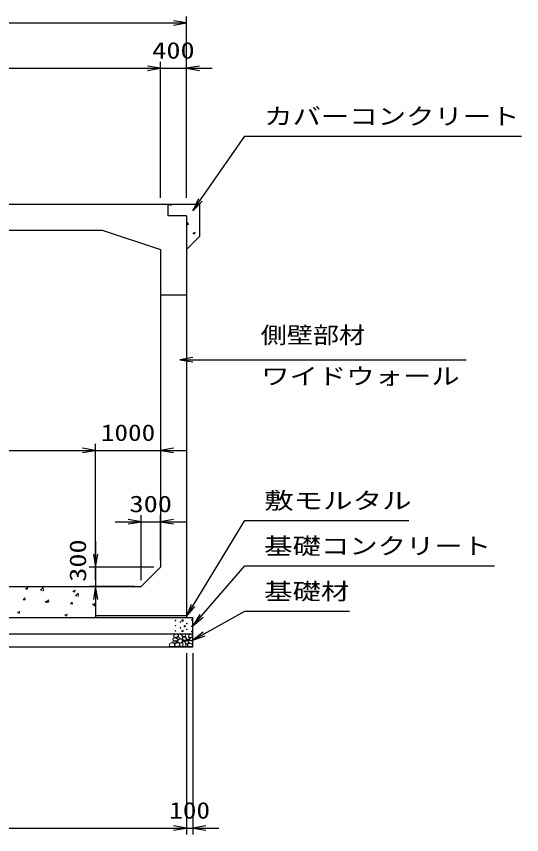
# Model space of a CAD drawing. Units: millimetres at full size. Extents: x 0 to 84100, y 0 to 59400.
# Drawn here: x 18828 to 26621, y 29670 to 42300 of the extents above; entities that cross this region are included whole.
import ezdxf
from ezdxf.enums import TextEntityAlignment as Align

# ---------------------------------------------------------------- set-up
doc = ezdxf.new("R2010")
doc.units = ezdxf.units.MM
for name, color, linetype, lineweight in [('D-DCR-HCHn', 4, 'Continuous', 9), ('D-STR-DIM', 7, 'Continuous', 25), ('D-STR-STRn', 1, 'Continuous', 25), ('D-STR-TXT', 7, 'Continuous', 25)]:
    doc.layers.add(name, color=color, linetype=linetype, lineweight=lineweight)
doc.styles.add('ＭＳ ゴシック', font='')
doc.styles.get('ＭＳ ゴシック').set_extended_font_data('MS Gothic')

# ---------------------------------------------------------------- blocks, each defined once
blk = doc.blocks.new('open_arrow')
at = {"color": 0, "linetype": 'Continuous', "lineweight": -2}
blk.add_lwpolyline([(7.5, 1.25), (0, 0), (7.5, -1.25)], dxfattribs=at)

msp = doc.modelspace()

# ---------------------------------------------------------------- linework, layer by layer
at = {"layer": 'D-DCR-HCHn'}
for p, q in [((21170, 39390.327), (21179.282, 39400)), ((21170, 39389.068), (21213.981, 39382.246)), ((21214.007, 39382.144), (21211.93, 39400)), ((21450.187, 39089.787), (21474.677, 39118.973)), ((21450.319, 39089.791), (21480.683, 39087.135)), ((21480.628, 39087.5), (21474.754, 39119.343)), ((21551.807, 38955.616), (21587.376, 38969.27)), ((21551.847, 38955.631), (21577.117, 38938.587)), ((21577.107, 38938.562), (21587.407, 38969.26)), ((18967.696, 33470.649), (19003.265, 33484.302)), ((18967.725, 33470.677), (18992.994, 33453.632)), ((18992.979, 33453.608), (19003.279, 33484.306)), ((19198.898, 33441.236), (19238.466, 33482.473)), ((19244.063, 33434.274), (19238.451, 33482.519)), ((19198.849, 33441.388), (19244.029, 33434.381)), ((19697.759, 33429.963), (19733.328, 33443.617)), ((19697.787, 33429.992), (19723.056, 33412.948)), ((19723.041, 33412.923), (19733.341, 33443.621)), ((19741.007, 33357.302), (19786.187, 33350.295)), ((19741.056, 33357.151), (19780.624, 33398.389)), ((19786.221, 33350.19), (19780.609, 33398.435)), ((18934.283, 33294.749), (18958.774, 33323.936)), ((18934.408, 33294.759), (18964.772, 33292.103)), ((18964.674, 33292.482), (18958.8, 33324.325)), ((19270.926, 33266.118), (19306.495, 33279.771)), ((19270.954, 33266.146), (19296.223, 33249.102)), ((19296.208, 33249.077), (19306.508, 33279.775)), ((19298.653, 33262.871), (19323.143, 33292.057)), ((19298.776, 33262.881), (19329.14, 33260.225)), ((19329.041, 33260.602), (19323.168, 33292.445)), ((19663.022, 33230.993), (19687.512, 33260.179)), ((19663.144, 33231.003), (19693.508, 33228.347)), ((19693.409, 33228.721), (19687.536, 33260.564)), ((20000.988, 33225.432), (20036.558, 33239.086)), ((20001.015, 33225.461), (20026.284, 33208.417)), ((20026.269, 33208.393), (20036.569, 33239.091)), ((20027.391, 33199.115), (20050, 33226.059)), ((18844.093, 33102.272), (18879.662, 33115.926)), ((18844.121, 33102.301), (18869.39, 33085.256)), ((18869.375, 33085.232), (18879.675, 33115.93)), ((20027.512, 33199.125), (20050, 33197.158)), ((19574.155, 33061.587), (19609.725, 33075.24)), ((19574.183, 33061.616), (19599.452, 33044.572)), ((19599.436, 33044.547), (19609.736, 33075.245))]:
    msp.add_line(p, q, dxfattribs=at)
for points in [[(21317.988, 32729.601), (21324.036, 32735.086), (21325.103, 32740.792), (21321.586, 32753.305), (21311.29, 32767.61), (21288.996, 32766.105), (21267.429, 32755.811), (21252.805, 32735.597), (21254.979, 32722.456), (21261.98, 32715.716), (21273.231, 32713.215), (21289.489, 32717.483), (21310.711, 32724.481)], [(21345.202, 32695.711), (21343.546, 32689.566), (21337.989, 32685.193), (21325.81, 32683.302), (21314.695, 32689.802), (21304.408, 32699.138), (21295.142, 32707.333), (21295.365, 32713.462), (21301.264, 32718.875), (21315.797, 32720.356), (21328.53, 32714.383), (21337.989, 32705.165), (21342.719, 32700.556)], [(21376.553, 32686.214), (21389.311, 32690.569), (21390.575, 32718.678), (21377.488, 32747.359), (21360.552, 32763.536), (21328.597, 32757.032), (21325.867, 32721.913), (21336.184, 32709.876), (21364.261, 32694.301)], [(21441.015, 32708.431), (21452.573, 32680.693), (21443.327, 32669.136), (21415.589, 32669.136), (21404.032, 32673.759), (21392.475, 32689.939), (21392.475, 32703.808), (21404.032, 32722.299), (21417.901, 32724.611)], [(21480.31, 32763.906), (21487.244, 32743.102), (21484.933, 32719.988), (21501.113, 32694.562), (21480.31, 32683.005), (21457.195, 32694.562), (21443.327, 32713.053), (21438.704, 32743.102), (21443.327, 32759.283), (21457.195, 32766.217)], [(21498.802, 32761.594), (21519.605, 32766.217), (21538.096, 32756.971), (21540.408, 32736.168), (21535.785, 32719.988), (21512.67, 32713.053), (21496.49, 32713.053), (21489.556, 32724.611), (21489.556, 32750.037)], [(21542.719, 32703.808), (21549.654, 32683.005), (21540.408, 32669.136), (21517.293, 32666.824), (21501.512, 32673.599), (21508.048, 32689.939), (21503.425, 32699.185), (21512.67, 32708.431), (21526.539, 32713.053)], [(21240.028, 32572.493), (21255.163, 32574.274), (21265.134, 32579.787), (21269.165, 32592.722), (21269.055, 32604.963), (21259.828, 32621.678), (21241.758, 32632.822), (21214.269, 32628.403), (21192.547, 32620.334), (21187.357, 32596.125), (21191.97, 32578.257), (21213.116, 32572.877)], [(21272.403, 32620.331), (21282.105, 32625.079), (21289.11, 32633.822), (21289.281, 32645.084), (21285.058, 32655.627), (21269.811, 32657.625), (21254.946, 32658.018), (21240.519, 32652.512), (21238.151, 32643.273), (21250.46, 32632.195), (21265.445, 32623.15)], [(21256.628, 32661.832), (21251.312, 32666.874), (21244.524, 32675.68), (21242.855, 32683.275), (21246.856, 32697.685), (21260.912, 32708.67), (21281.093, 32707.89), (21308.302, 32693.001), (21317.914, 32680.757), (21314.848, 32666.784), (21305.222, 32660.04), (21296.401, 32659.145), (21282.637, 32659.524), (21269.192, 32661.002)], [(21337.648, 32623.637), (21322.694, 32632.556), (21296.56, 32632.292), (21275.07, 32613.525), (21271.357, 32584.899), (21285.147, 32574.245), (21321.902, 32571.871), (21338.269, 32581.633), (21342.828, 32604.06)], [(21300.029, 32635.265), (21295.817, 32638.446), (21292.314, 32643.505), (21292.19, 32650.431), (21296.586, 32656.067), (21304.231, 32657.977), (21310.644, 32656.179), (21312.296, 32650.442), (21313.104, 32644.835), (21312.119, 32637.456), (21306.025, 32634.127)], [(21336.797, 32629.532), (21372.171, 32636.129), (21387.218, 32648.266), (21391.97, 32667.263), (21377.287, 32681.629), (21348.677, 32689.69), (21327.03, 32676.761), (21313.039, 32659.347), (21316.998, 32641.67)], [(21385.412, 32577.783), (21366.15, 32573.503), (21349.028, 32582.064), (21346.888, 32601.326), (21349.032, 32624.878), (21372.571, 32632.327), (21387.553, 32628.603), (21393.973, 32612.027), (21393.973, 32588.484)], [(21402.534, 32575.643), (21396.114, 32594.905), (21398.254, 32616.308), (21383.272, 32639.85), (21402.534, 32650.551), (21423.937, 32639.85), (21436.778, 32622.728), (21441.059, 32594.905), (21436.778, 32579.924), (21423.937, 32573.503)], [(21406.815, 32650.551), (21396.114, 32659.112), (21400.394, 32665.533), (21415.376, 32665.533), (21421.796, 32663.393), (21426.077, 32654.832), (21419.656, 32648.411)], [(21438.918, 32627.009), (21428.217, 32652.692), (21436.778, 32663.393), (21462.461, 32663.393), (21473.162, 32659.112), (21483.863, 32644.131), (21483.863, 32631.289), (21473.162, 32614.167), (21460.321, 32612.027)], [(21443.199, 32579.924), (21443.199, 32605.606), (21453.9, 32612.027), (21464.601, 32605.606), (21466.741, 32590.625), (21464.601, 32577.783), (21449.619, 32573.503)], [(21475.687, 32683.005), (21487.244, 32673.759), (21482.621, 32666.824), (21466.441, 32666.824), (21459.507, 32669.136), (21454.884, 32678.382), (21461.818, 32685.316)], [(21490.284, 32573.503), (21475.302, 32579.924), (21471.022, 32601.326), (21479.583, 32616.308), (21494.565, 32620.588), (21513.827, 32618.448), (21535.229, 32609.887), (21545.93, 32597.045), (21545.93, 32582.064), (21539.51, 32573.503), (21513.827, 32575.643)], [(21498.845, 32627.009), (21481.723, 32652.692), (21483.863, 32659.112), (21507.406, 32665.533), (21528.808, 32663.393), (21543.79, 32650.551), (21545.93, 32635.57), (21543.79, 32620.588), (21526.668, 32616.308)]]:
    msp.add_lwpolyline(points, close=True, dxfattribs=at)
msp.add_lwpolyline([(21406.568, 32768.547), (21423.907, 32766.446), (21435.742, 32758.701), (21435.374, 32739.819), (21429.486, 32726.087), (21414.975, 32726.185), (21394.893, 32729.153), (21385.201, 32743.689), (21375.918, 32753.492), (21373.116, 32764.345), (21385.901, 32768.547), (21406.918, 32768.547)], dxfattribs=at)
for centre, radius in [((21281.091, 32975.045), 4.5), ((21390.004, 32975.045), 11.25), ((21532.197, 32984.121), 4.5), ((21282.803, 32895.221), 4.5), ((21358.437, 32951.359), 4.5), ((21358.437, 32862.459), 4.5), ((21424.996, 32886.145), 11.25), ((21456.563, 32927.541), 4.5), ((21456.563, 32838.641), 4.5), ((21533.909, 32886.145), 4.5), ((21281.091, 32814.955), 4.5), ((21390.004, 32814.955), 11.25), ((21532.197, 32805.879), 4.5)]:
    msp.add_circle(centre, radius, dxfattribs=at)
at = {"layer": 'D-STR-DIM'}
for p, q in [((10650, 42200), (21450, 42200)), ((21450, 39500), (21450, 42300)), ((21050, 39500), (21050, 41600)), ((21050, 39500), (21050, 41600)), ((21450, 39500), (21450, 41600)), ((11050, 41500), (21050, 41500)), ((20650, 41500), (21850, 41500)), ((20050, 33600), (20050, 35700)), ((20050, 33600), (20050, 35700)), ((12050, 35600), (20050, 35600)), ((19650, 35600), (21450, 35600)), ((20350, 34500), (21450, 34500)), ((20750, 33600), (20750, 34600)), ((21050, 33900), (21050, 34600)), ((20050, 34200), (20050, 33100)), ((20950, 33800), (19950, 33800)), ((20650, 33500), (19950, 33500)), ((21450, 32470), (21450, 29670)), ((21450, 32470), (21450, 29670)), ((21550, 32470), (21550, 29670)), ((10650, 29770), (21450, 29770)), ((21050, 29770), (21950, 29770))]:
    msp.add_line(p, q, dxfattribs=at)
at = {"layer": 'D-STR-STRn'}
for p, q in [((10930, 39400), (21170, 39400)), ((21170, 39220), (21170, 39400)), ((21170, 39400), (21650, 39400)), ((21650, 39400), (21650, 38900)), ((21450, 39220), (21170, 39220)), ((21450, 39220), (21450, 33050)), ((11950, 39000), (20150, 39000)), ((20150, 39000), (21050, 38700)), ((21650, 38900), (21450, 38700)), ((21050, 38700), (21050, 33800)), ((21050, 38000), (21450, 38000)), ((20750, 33500), (21050, 33800)), ((11350, 33500), (20750, 33500)), ((20050, 33500), (20050, 33020)), ((10550, 33020), (21550, 33020)), ((20050, 33050), (21450, 33050)), ((21450, 33050), (21450, 33020)), ((21550, 32570), (21550, 33020)), ((10550, 32770), (21550, 32770)), ((10550, 32570), (21550, 32570))]:
    msp.add_line(p, q, dxfattribs=at)
at = {"layer": 'D-STR-TXT'}
for points in [[(21550, 39300), (22350, 40451.777), (22550, 40451.777), (26620.812, 40451.777)], [(21350, 37000), (22295.788, 37000), (22495.788, 37000), (25765.331, 37000)], [(21450, 33035), (22350, 34520), (22550, 34520), (24883.249, 34520)], [(21550, 32895), (22350, 33820), (22550, 33820), (26201.523, 33820)], [(21550, 32670), (22350, 33120), (22550, 33120), (23964.721, 33120)]]:
    msp.add_lwpolyline(points, dxfattribs=at)

# ---------------------------------------------------------------- block references
at = {"layer": 'D-STR-DIM', "xscale": 26.7, "yscale": 26.7}
for p, rotation in [((21450, 42200), 180), ((21050, 41500), 180), ((21050, 41500), 180), ((20050, 35600), 180), ((20050, 35600), 180), ((20750, 34500), 180), ((20050, 33800), 90), ((20050, 33500), 270), ((21450, 29770), 180), ((21450, 29770), 180)]:
    msp.add_blockref('open_arrow', p, dxfattribs=dict(at, rotation=rotation))
for p in [(21450, 41500), (21050, 35600), (21050, 34500), (21550, 29770)]:
    msp.add_blockref('open_arrow', p, dxfattribs=at)
at = {"layer": 'D-STR-TXT', "xscale": 26.7, "yscale": 26.7}
for p, rotation in [((21550, 39300), 55.2), ((21450, 33035), 58.8), ((21550, 32895), 49.1), ((21550, 32670), 29.4)]:
    msp.add_blockref('open_arrow', p, dxfattribs=dict(at, rotation=rotation))
msp.add_blockref('open_arrow', (21350, 37000), dxfattribs=at)

# ---------------------------------------------------------------- texts
at = {"layer": 'D-STR-DIM', "style": 'ＭＳ ゴシック'}
for s, width, p in [('400', 1.25, (21250, 41775)), ('1000', 1.2, (20550, 35875)), ('300', 1.25, (20900, 34775)), ('100', 1.2, (21500, 30045))]:
    msp.add_text(s, height=256.6, dxfattribs=dict(at, width=width)).set_placement(p, align=Align.MIDDLE_CENTER)
at = {"layer": 'D-STR-DIM', "style": 'ＭＳ ゴシック', "width": 1.25}
msp.add_text('300', height=256.6, rotation=90, dxfattribs=at).set_placement((19775, 33900), align=Align.MIDDLE_CENTER)
at = {"layer": 'D-STR-TXT', "style": 'ＭＳ ゴシック'}
for s, width, p in [('カバーコンクリート', 1.25, (22650, 40551.777)), ('ワイドウォール', 1.25, (22602.895, 36541.371)), ('敷モルタル', 1.3, (22650, 34620)), ('基礎コンクリート', 1.25, (22650, 33920)), ('基礎材', 1.25, (22650, 33220))]:
    msp.add_text(s, height=256.6, dxfattribs=dict(at, width=width)).set_placement(p, align=Align.BOTTOM_LEFT)
at = {"layer": 'D-STR-TXT', "style": 'ＭＳ ゴシック', "width": 1.15}
msp.add_text('側壁部材\u3000\u3000\u3000\u3000', height=256.6, dxfattribs=at).set_placement((22595.788, 37508.629), align=Align.TOP_LEFT)

doc.saveas('drawing.dxf')
